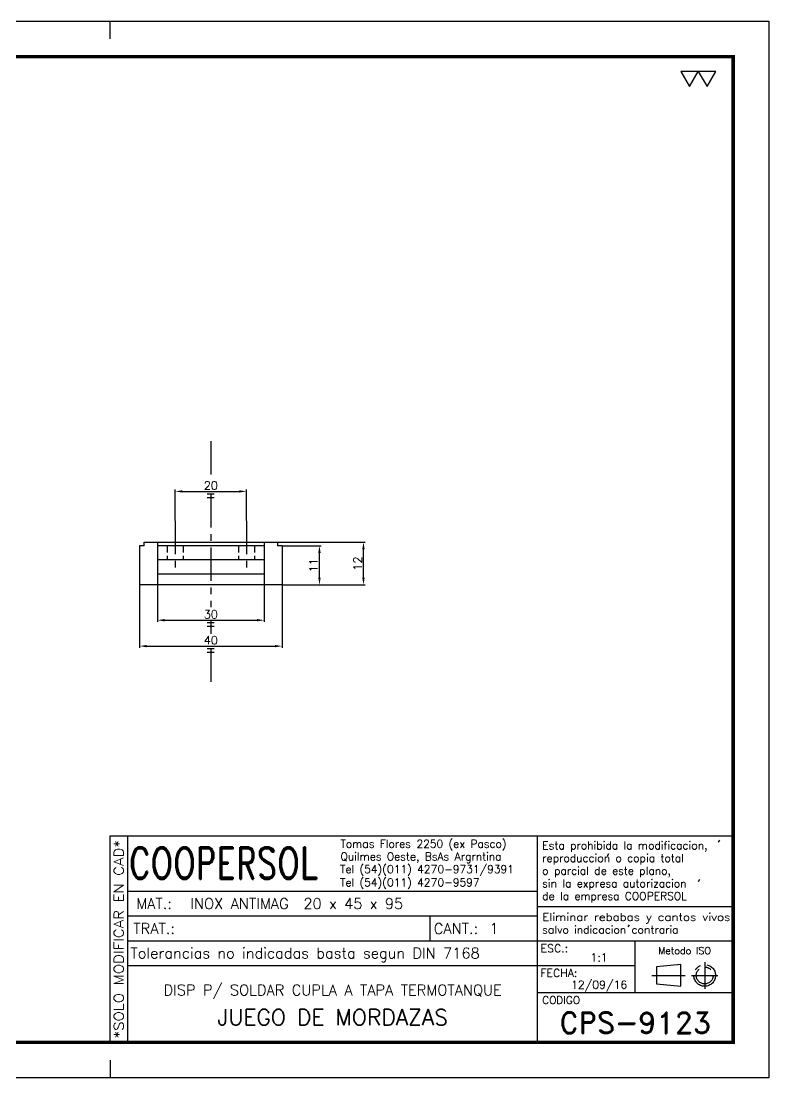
# Model space of a CAD drawing. Extents: x 0 to 420, y 0 to 297.
# Drawn here: x 210 to 420, y 0 to 297 of the extents above; entities that cross this region are included whole.
import ezdxf
from ezdxf.enums import TextEntityAlignment as Align

# ---------------------------------------------------------------- set-up
doc = ezdxf.new("R2010")
doc.units = 0
doc.header["$LTSCALE"] = 7.5
doc.header["$MEASUREMENT"] = 0
doc.linetypes.add('CENTER', pattern=[2, 1.25, -0.25, 0.25, -0.25])
doc.linetypes.add('HIDDEN', pattern=[0.375, 0.25, -0.125])
doc.layers.get('0').update_dxf_attribs({"linetype": 'CONTINUOUS'})
doc.layers.get('DEFPOINTS').update_dxf_attribs({"linetype": 'CONTINUOUS'})
for name, color, linetype in [('1', 1, 'CENTER'), ('CL', 1, 'CENTER'), ('CO', 3, 'CONTINUOUS'), ('OC', 1, 'HIDDEN')]:
    doc.layers.add(name, color=color, linetype=linetype)
doc.styles.add('ROMAND', font='ROMAND')
doc.styles.add('ROMANS', font='ROMANS.SHX')
doc.dimstyles.new('1', dxfattribs={"dimtxt": 2.3, "dimasz": 2, "dimexe": 0.5, "dimexo": 0.0625, "dimgap": 0.5, "dimtad": 1, "dimdec": 4, "dimdsep": 46, "dimtxsty": 'ROMANS', "dimcen": -2, "dimclrt": 7, "dimadec": 0, "dimazin": 0, "dimtfac": 0.869565, "dimtdec": 4, "dimtmove": 0, "dimatfit": 3, "dimfxl": 1, "dimtolj": 1, "dimarcsym": 0})

# ---------------------------------------------------------------- blocks, each defined once
blk = doc.blocks.new('A3G')
for p, q in [((235, 292), (235, 297)), ((235, 5), (235, 0))]:
    blk.add_line(p, q)
blk.add_lwpolyline([(0, 297), (420, 297), (420, 0), (0, 0)], close=True)
at = {"const_width": 1}
blk.add_lwpolyline([(25, 287), (410, 287), (410, 10), (25, 10)], close=True, dxfattribs=at)
blk = doc.blocks.new('*D41')
at = {"layer": 'CO', "color": 0, "lineweight": -2}
for p, q in [((243.27, 138.5), (243.27, 120.85)), ((283.27, 138.5), (283.27, 120.85)), ((245.27, 121.35), (281.27, 121.35))]:
    blk.add_line(p, q, dxfattribs=at)
at = {"layer": 'CO', "color": 0}
for points in [[(245.27, 121.68), (245.27, 121.01), (243.27, 121.35)], [(281.27, 121.68), (281.27, 121.01), (283.27, 121.35)]]:
    blk.add_solid(points, dxfattribs=at)
at = {"layer": 'DEFPOINTS', "color": 0}
for p in [(243.27, 138.56), (283.27, 138.56), (283.27, 121.35)]:
    blk.add_point(p, dxfattribs=at)
at = {"layer": 'CO', "color": 7, "insert": (263.27, 123), "char_height": 2.3, "attachment_point": 5, "style": 'ROMANS'}
blk.add_mtext('\\A1;40', dxfattribs=at)
blk = doc.blocks.new('*D42')
at = {"layer": 'CO', "color": 0, "lineweight": -2}
for p, q in [((248.27, 138.5), (248.27, 128.13)), ((278.27, 138.5), (278.27, 128.13)), ((250.27, 128.63), (276.27, 128.63))]:
    blk.add_line(p, q, dxfattribs=at)
at = {"layer": 'CO', "color": 0}
for points in [[(250.27, 128.96), (250.27, 128.3), (248.27, 128.63)], [(276.27, 128.96), (276.27, 128.3), (278.27, 128.63)]]:
    blk.add_solid(points, dxfattribs=at)
at = {"layer": 'DEFPOINTS', "color": 0}
for p in [(248.27, 138.56), (278.27, 138.56), (278.27, 128.63)]:
    blk.add_point(p, dxfattribs=at)
at = {"layer": 'CO', "color": 7, "insert": (263.27, 130.28), "char_height": 2.3, "attachment_point": 5, "style": 'ROMANS'}
blk.add_mtext('\\A1;30', dxfattribs=at)
blk = doc.blocks.new('*D43')
at = {"layer": 'CO', "color": 0, "lineweight": -2}
for p, q in [((283.33, 149.56), (294.28, 149.56)), ((293.78, 140.56), (293.78, 147.56)), ((283.33, 138.56), (294.28, 138.56))]:
    blk.add_line(p, q, dxfattribs=at)
at = {"layer": 'CO', "color": 0}
for points in [[(293.45, 147.56), (294.12, 147.56), (293.78, 149.56)], [(293.45, 140.56), (294.12, 140.56), (293.78, 138.56)]]:
    blk.add_solid(points, dxfattribs=at)
at = {"layer": 'DEFPOINTS', "color": 0}
for p in [(283.27, 149.56), (293.78, 149.56), (283.27, 138.56)]:
    blk.add_point(p, dxfattribs=at)
at = {"layer": 'CO', "color": 7, "insert": (292.13, 144.06), "char_height": 2.3, "attachment_point": 5, "rotation": 90, "style": 'ROMANS'}
blk.add_mtext('\\A1;11', dxfattribs=at)
blk = doc.blocks.new('*D44')
at = {"layer": 'CO', "color": 0, "lineweight": -2}
for p, q in [((282.08, 150.56), (306.64, 150.56)), ((306.14, 140.56), (306.14, 148.56)), ((283.33, 138.56), (306.64, 138.56))]:
    blk.add_line(p, q, dxfattribs=at)
at = {"layer": 'CO', "color": 0}
for points in [[(305.81, 148.56), (306.48, 148.56), (306.14, 150.56)], [(305.81, 140.56), (306.48, 140.56), (306.14, 138.56)]]:
    blk.add_solid(points, dxfattribs=at)
at = {"layer": 'DEFPOINTS', "color": 0}
for p in [(282.02, 150.56), (306.14, 150.56), (283.27, 138.56)]:
    blk.add_point(p, dxfattribs=at)
at = {"layer": 'CO', "color": 7, "insert": (304.49, 144.56), "char_height": 2.3, "attachment_point": 5, "rotation": 90, "style": 'ROMANS'}
blk.add_mtext('\\A1;12', dxfattribs=at)
blk = doc.blocks.new('*D45')
at = {"layer": 'CO', "color": 0, "lineweight": -2}
for p, q in [((253.27, 156.65), (253.27, 165.33)), ((255.27, 164.83), (271.27, 164.83)), ((273.27, 156.65), (273.27, 165.33))]:
    blk.add_line(p, q, dxfattribs=at)
at = {"layer": 'CO', "color": 0}
for points in [[(255.27, 165.16), (255.27, 164.5), (253.27, 164.83)], [(271.27, 165.16), (271.27, 164.5), (273.27, 164.83)]]:
    blk.add_solid(points, dxfattribs=at)
at = {"layer": 'DEFPOINTS', "color": 0}
for p in [(273.27, 164.83), (253.27, 156.59), (273.27, 156.59)]:
    blk.add_point(p, dxfattribs=at)
at = {"layer": 'CO', "color": 7, "insert": (263.27, 166.48), "char_height": 2.3, "attachment_point": 5, "style": 'ROMANS'}
blk.add_mtext('\\A1;20', dxfattribs=at)
blk = doc.blocks.new('COOPERSOLROT-02')
for p, q in [((0, 58), (175, 58)), ((0, 0), (0, 58)), ((5, 0), (5, 58)), ((120, 0), (120, 58)), ((175, 0), (175, 58)), ((5, 42.5), (120, 42.5)), ((120, 38.19), (175, 38.19)), ((5, 35.5), (120, 35.5)), ((89.89, 28.5), (89.89, 35.5)), ((5, 28.5), (175, 28.5)), ((147.5, 14), (147.5, 28.5)), ((147.5, 21.5), (5, 21.5)), ((120, 14), (175, 14)), ((0, 0), (175, 0))]:
    blk.add_line(p, q)
at = {"color": 1, "linetype": 'CENTER'}
blk.add_line((166.98, 22.51), (166.98, 15.06), dxfattribs=at)
for points in [[(152.09, 18.79), (161.93, 18.79)], [(163.26, 18.79), (170.71, 18.79)]]:
    blk.add_lwpolyline(points, dxfattribs=at)
at = {"layer": '1'}
for points in [[(170.85, 56.26), (171.21, 56.85)], [(139.66, 52.43), (140.02, 53.02)], [(165.28, 45.22), (165.64, 45.81)], [(145.46, 32.42), (145.82, 33.01)]]:
    blk.add_lwpolyline(points, dxfattribs=at)
blk.add_lwpolyline([(160.25, 18.79), (160.25, 21.83), (153.47, 21.16), (153.47, 16.41), (160.25, 15.74)], close=True, dxfattribs=at)
for radius in [3.05, 2.37]:
    blk.add_circle((166.98, 18.79), radius, dxfattribs=at)
at = {"style": 'ROMANS', "width": 0.996387}
blk.add_text('*SOLO MODIFICAR EN CAD*', height=2.7, rotation=90, dxfattribs=at).set_placement((3.77, 1.09), (3.77, 56.81), align=Align.FIT)
at = {"style": 'ROMAND', "width": 0.75}
blk.add_text('COOPERSOL', height=9, dxfattribs=at).set_placement((5.26, 45.85))
at = {"style": 'ROMANS'}
for s, p in [('MAT.:', (7.32, 37.47)), ('TRAT.:', (6.5, 30.47)), ('CANT.:', (90.89, 30.47)), ('Tolerancias no indicadas basta segun DIN 7168', (5.7, 23.56))]:
    blk.add_text(s, height=3, dxfattribs=at).set_placement(p)
for tag, height, style, p in [('CONJUNTO', 2.3, 'ROMANS', (62.5, 17.5)), ('SUBCONJUNTO', 3, 'ROMANS', (62.5, 11.5)), ('DENOMINACION', 4.5, 'ROMANS', (62.5, 4.75)), ('COD-PLA', 6, 'ROMAND', (147.5, 5.5))]:
    blk.add_attdef(tag, text='', height=height, dxfattribs=dict(style=style)).set_placement(p, align=Align.MIDDLE)
at = {"layer": '1', "style": 'ROMANS'}
for s, height, p in [('Tomas Flores 2250 (ex Pasco)', 2.2, (64.69, 54.68)), ('Esta prohibida la modificacion,', 2.2, (121.36, 54.23)), ('Quilmes Oeste, BsAs Argrntina', 2.2, (64.69, 51.12)), ('reproduccion o copia total', 2.2, (121.36, 50.67)), ('Tel (54)(011) 4270-9731/9391', 2.2, (64.55, 47.56)), ('o parcial de este plano,', 2.2, (121.36, 47.11)), ('Tel (54)(011) 4270-9597', 2.2, (64.55, 43.83)), ('sin la expresa autorizacion ', 2.2, (121.36, 43.55)), ('de la empresa COOPERSOL', 2.2, (121.36, 39.99)), ('salvo indicacion contraria', 2.2, (121.36, 30.54)), ('ESC.:', 2.25, (120.89, 25.29)), ('FECHA:', 2.25, (120.81, 18.36)), ('CODIGO', 2.16, (121.33, 10.78))]:
    blk.add_text(s, height=height, dxfattribs=at).set_placement(p)
at = {"layer": '1', "style": 'ROMANS', "width": 0.96139}
blk.add_text('Eliminar rebabas y cantos vivos', height=2.2, dxfattribs=at).set_placement((121.34, 34.1), (174.21, 34.1), align=Align.FIT)
at = {"layer": '1', "style": 'ROMANS'}
blk.add_text('Metodo ISO', height=1.948, dxfattribs=at).set_placement((161.34, 25.77), align=Align.MIDDLE)
for tag, p in [('MAT', (22.51, 37.47)), ('TRAT', (22.51, 30.47)), ('CANT', (106.49, 30.47))]:
    blk.add_attdef(tag, p, '', height=3, dxfattribs=at)
for tag, p in [('ESC', (137.33, 22.73)), ('FECHA', (137.33, 15.06))]:
    blk.add_attdef(tag, text='', height=2.25, dxfattribs=at).set_placement(p, align=Align.CENTER)

msp = doc.modelspace()

# ---------------------------------------------------------------- linework, layer by layer
for p, q in [((244.52203, 149.56075), (243.27203, 149.56075)), ((243.27203, 149.56075), (243.27203, 138.56075)), ((244.52203, 149.56075), (244.52203, 150.56075)), ((244.52203, 150.56075), (282.02203, 150.56075)), ((248.27203, 150.56075), (248.27203, 138.56075)), ((278.27203, 149.56075), (248.27203, 149.56075)), ((278.27203, 150.56075), (278.27203, 138.56075)), ((282.02203, 150.56075), (282.02203, 149.56075)), ((283.27203, 149.56075), (282.02203, 149.56075)), ((283.27203, 149.56075), (283.27203, 138.56075)), ((278.27203, 145.56075), (248.27203, 145.56075)), ((278.27203, 141.56075), (248.27203, 141.56075)), ((283.27203, 138.56075), (243.27203, 138.56075))]:
    msp.add_line(p, q)
at = {"layer": 'CL'}
for p, q in [((263.27203, 178.91647), (263.27203, 168.38148)), ((263.27203, 164.05745), (263.27203, 132.29169)), ((253.27203, 156.58865), (253.27203, 141.58316)), ((273.27203, 156.58865), (273.27203, 141.58316)), ((263.27203, 128.3939), (263.27203, 124.83506)), ((263.27203, 120.57274), (263.27203, 111.26446))]:
    msp.add_line(p, q, dxfattribs=at)
at = {"layer": 'CO'}
for p, q in [((264.24394, 164.05745), (262.24382, 164.05745)), ((264.24394, 163.05745), (262.24382, 163.05745)), ((264.24394, 127.85439), (262.24382, 127.85439)), ((264.24394, 126.85439), (262.24382, 126.85439)), ((264.24394, 120.57274), (262.24382, 120.57274)), ((264.24394, 119.57274), (262.24382, 119.57274))]:
    msp.add_line(p, q, dxfattribs=at)
for points in [[(397.74912, 278.60654), (400.19327, 282.83994), (395.30497, 282.83994)], [(402.63743, 278.60654), (405.08158, 282.83994), (400.19327, 282.83994)]]:
    msp.add_lwpolyline(points, close=True, dxfattribs=at)
at = {"layer": 'OC'}
for p, q in [((251.02203, 149.56075), (251.02203, 145.56075)), ((255.52203, 149.56075), (255.52203, 145.56075)), ((271.02203, 149.56075), (271.02203, 145.56075)), ((275.52203, 149.56075), (275.52203, 145.56075))]:
    msp.add_line(p, q, dxfattribs=at)

# ---------------------------------------------------------------- block references
msp.add_blockref('A3G', (0, 0))
ref = msp.add_blockref('COOPERSOLROT-02', (235, 10))
ref.add_attrib('COD-PLA', 'CPS-9123', dxfattribs={"height": 6, "style": 'ROMAND'}).set_placement((382.5, 15.5), align=Align.MIDDLE)
ref.add_attrib('FECHA', '12/09/16', dxfattribs={"layer": '1', "height": 2.25, "style": 'ROMANS'}).set_placement((372.33468, 25.061), align=Align.CENTER)
ref.add_attrib('MAT', 'INOX ANTIMAG  20 x 45 x 95', (257.50529, 47.46815), dxfattribs={"layer": '1', "height": 3, "style": 'ROMANS'})
ref.add_attrib('ESC', '1:1', dxfattribs={"layer": '1', "height": 2.25, "style": 'ROMANS'}).set_placement((372.33468, 32.72855), align=Align.CENTER)
ref.add_attrib('CANT', '1', (341.49059, 40.46815), dxfattribs={"layer": '1', "height": 3, "style": 'ROMANS'})
ref.add_attrib('DENOMINACION', 'JUEGO DE MORDAZAS', dxfattribs={"height": 4.5, "style": 'ROMANS'}).set_placement((297.5, 17.03781), align=Align.MIDDLE)
ref.add_attrib('SUBCONJUNTO', 'DISP P/ SOLDAR CUPLA A TAPA TERMOTANQUE', dxfattribs={"height": 3, "style": 'ROMANS'}).set_placement((297.5, 24.47785), align=Align.MIDDLE)

# ---------------------------------------------------------------- dimensions: what is measured, and where the dimension line sits
at = {"layer": 'CO'}
for base, p1, p2, picture, middle in [((273.27203, 164.83145), (253.27203, 156.58865), (273.27203, 156.58865), '*D45', (263.27203, 166.48145)), ((283.27203, 121.34674), (243.27203, 138.56075), (283.27203, 138.56075), '*D41', (263.27203, 122.99674)), ((278.27203, 128.62839), (248.27203, 138.56075), (278.27203, 138.56075), '*D42', (263.27203, 130.27839))]:
    dim = msp.add_linear_dim(base=base, p1=p1, p2=p2, dimstyle='1', dxfattribs=at)
    dim.commit()
    dim.dimension.update_dxf_attribs({"geometry": picture, "text_midpoint": middle})
for base, p2, picture, middle in [((306.14234, 150.56075), (282.02203, 150.56075), '*D44', (304.49234, 144.56075)), ((293.78496, 149.56075), (283.27203, 149.56075), '*D43', (292.13496, 144.06075))]:
    dim = msp.add_linear_dim(base=base, p1=(283.27203, 138.56075), p2=p2, angle=90, dimstyle='1', dxfattribs=at)
    dim.commit()
    dim.dimension.update_dxf_attribs({"geometry": picture, "text_midpoint": middle})

doc.saveas('drawing.dxf')
